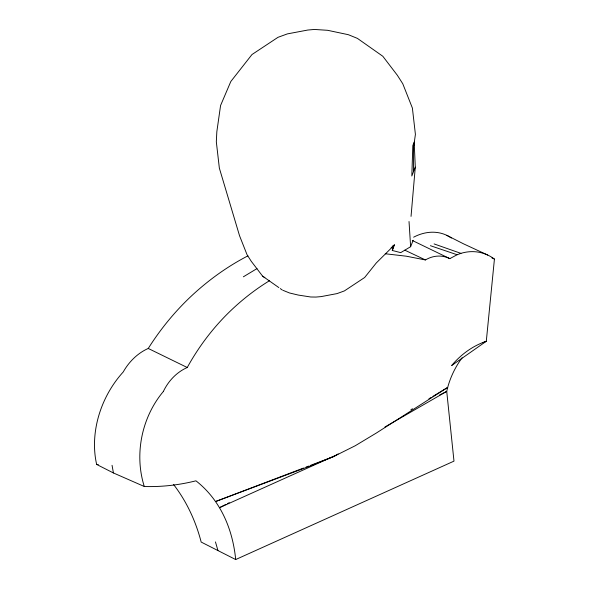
<?xml version="1.0" encoding="UTF-8"?>
<svg xmlns="http://www.w3.org/2000/svg" width="589" height="589" viewBox="0 0 589 589"><rect width="100%" height="100%" fill="white"/><g stroke="black" fill="none" stroke-linecap="round" stroke-linejoin="round"><path stroke-width="0.88" d="M411.041 216.391L415.289 167.158L414.185 142.148L412.823 145.608L411.821 175.993L415.289 167.158M491.94 257.93L494.429 259.079L486.293 341.259L451.653 365.533A83.962 71.777 -76.8 0 1 486.293 341.267L483.046 342.724M413.78 145.888L415.407 134.373L412.388 108.052L402.788 83.785L397.347 75.274L382.828 56.272L357.42 38.388L348.357 34.699L327.631 30.304L314.364 29.45L307.789 30.039L287.388 33.89L277.971 37.328L251.982 54.534L230.814 81.503L220.573 105.512L216.833 131.737L216.325 141.809L219.351 168.13L239.546 235.755L247.034 254.684L251.275 261.317L262.598 276.145L278.847 287.587M413.147 240.29L410.629 246.695L400.711 252.644L392.281 250.458L393.592 246.401M392.281 250.458L394.453 244.936L392.613 246.121M391.133 247.814L394.453 244.936L376.268 262.981L364.657 277.5L344.388 290.914L337.041 293.602L321.123 296.606L315.998 297.062L310.727 296.996L298.218 295.052L289.486 292.969L283.206 290.414M243.367 276.815L256.995 268.591M335.001 455.695L219.454 507.703L225.992 504.353M410.916 409.701L412.484 408.751M428.917 398.797L431.266 397.369M432.834 396.426L447.699 387.415L376.334 433.04L355.219 445.755L333.433 456.644L311.102 465.649L215.493 501.563L303.519 468.041M385.243 253.763L406.27 256.193L425.42 259.948A32.741 27.992 -76.8 0 1 449.834 258.637L457.116 254.742L460.929 253.366A49.793 42.563 -76.8 0 1 494.429 259.072M338.189 453.905L333.433 456.644L310.359 465.435M384.934 426.981L446.727 391.383A70.599 55.984 -63.1 0 1 462.078 357.84M227.626 503.521L229.261 502.682M439.372 395.153L446.727 391.383L453.986 461.128L235.681 559.55L201.173 542.064A202.204 160.348 -63.1 0 0 173.593 484.541M306.089 467.062L308.651 466.083M430.397 245.687L457.116 254.742M434.108 243.927L460.929 253.366M247.903 255.869A242.013 191.918 -63.1 0 0 196.424 291.437A221.965 176.023 -63.1 0 0 148.244 348.46A48.401 38.381 -63.1 0 0 123.248 371.946A89.859 71.262 -63.1 0 0 96.655 464.449L113.427 472.952L144.342 486.514A247.152 211.289 -76.8 0 0 195.946 480.823A211.223 140.646 -51.3 0 1 235.696 559.543M487.692 255.044L463.462 243.802L446.69 235.298M449.834 258.645L412.396 240.518M404.849 250.178L425.42 259.948M269.548 280.673A242.683 207.461 -76.8 0 0 232.125 309.343A222.163 189.923 -76.8 0 0 187.243 367.507L148.244 348.46M262.598 276.145L264.836 277.721M280.276 288.588L282.418 290.097M215.464 541.909L217.945 550.56M112.05 465.303L113.427 472.952M409.024 221.516L410.629 246.695M413.5 143.878L413.559 171.576M163.389 391.39A48.475 41.444 -76.8 0 1 187.25 367.507M144.305 486.529A89.557 76.563 -76.8 0 1 163.411 391.413M413.625 237.19A49.763 39.463 -63.1 0 1 451.358 238.03M98.304 464.471A246.585 195.548 -63.1 0 1 96.655 464.449"/></g></svg>
